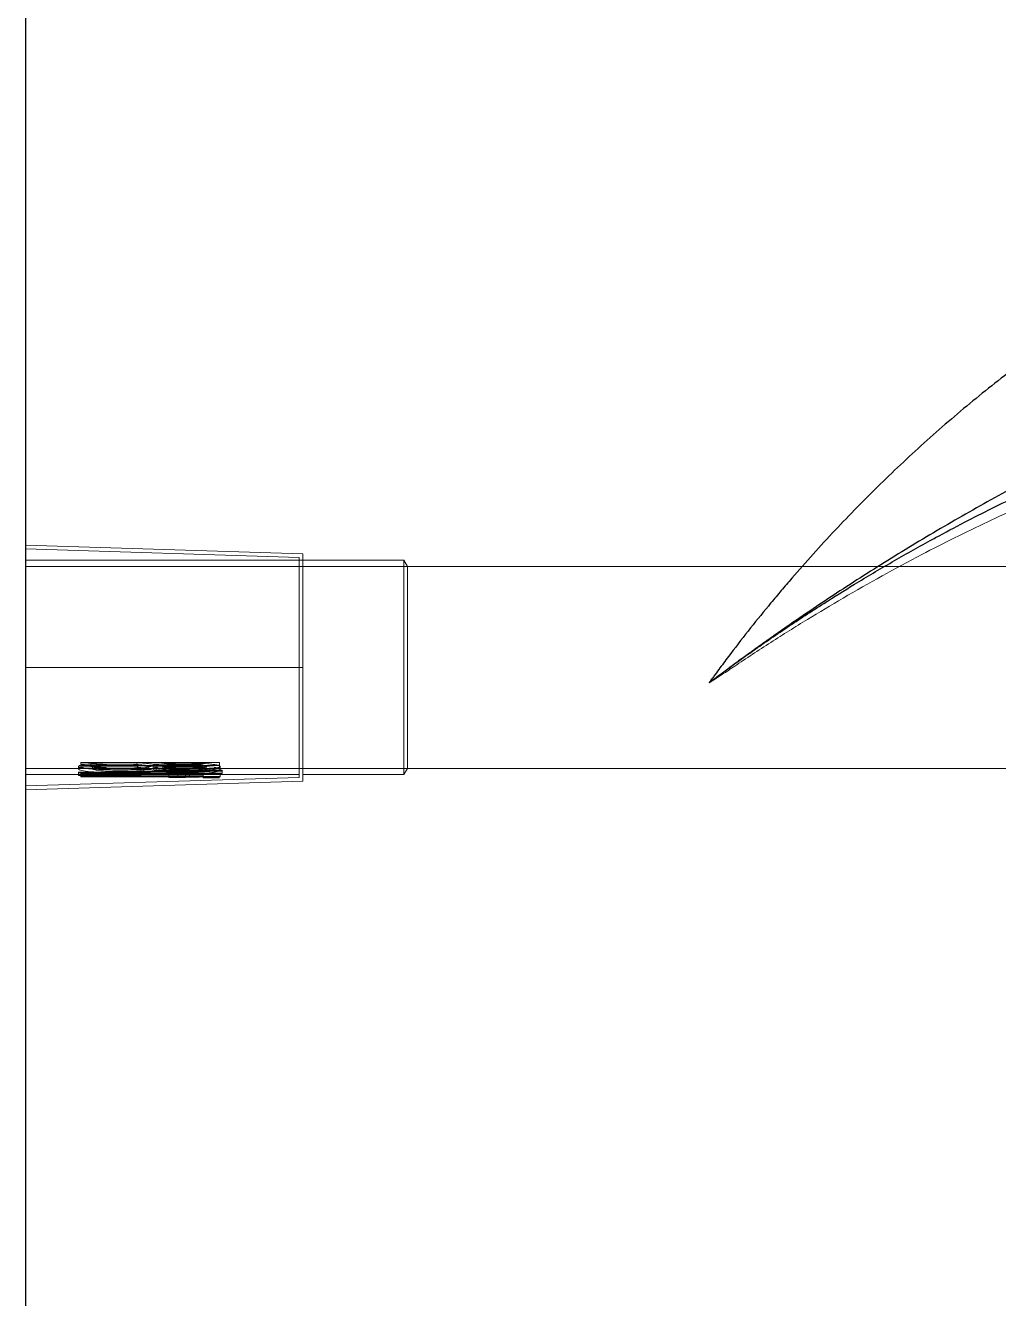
# Model space of a CAD drawing. Header units: millimetres. Extents: x 0 to 1749, y -46 to 1352.
# Drawn here: x 254.7 to 293.3, y 341.3 to 391.8 of the extents above; entities that cross this region are included whole.
import ezdxf
from ezdxf.lldxf.tags import DXFTag

# ---------------------------------------------------------------- set-up
doc = ezdxf.new("R2010")
doc.units = ezdxf.units.MM
doc.layers.add('1', color=7, linetype='Continuous', true_color=0xffffff)
tags = doc.linetypes.add('DASHED', pattern=[25.72, 12.86, -12.86]).pattern_tags.tags
tags[6:7] = [DXFTag(74, 4), DXFTag(75, 0), DXFTag(340, '0'), DXFTag(46, 0.0), DXFTag(50, 0.0), DXFTag(44, 0.0), DXFTag(45, 0.0)]
tags[4:5] = [DXFTag(74, 4), DXFTag(75, 0), DXFTag(340, '0'), DXFTag(46, 0.0), DXFTag(50, 0.0), DXFTag(44, 0.0), DXFTag(45, 0.0)]

msp = doc.modelspace()

# ---------------------------------------------------------------- linework, layer by layer
at = {"layer": '1', "color": 7, "linetype": 'Continuous', "lineweight": 30}
msp.add_line((254.73953, 409.29535), (254.73953, 274.29535), dxfattribs=at)
at = {"layer": '1', "color": 7, "linetype": 'DASHED', "lineweight": 20, "ltscale": 0.125}
for p, q in [((254.73953, 371.14535), (265.73953, 370.80158)), ((265.58953, 370.6562), (254.73953, 370.99528)), ((265.58953, 370.54535), (254.73953, 370.54535)), ((265.58953, 370.54535), (265.58953, 370.6562)), ((265.58953, 366.29514), (265.58953, 370.54535)), ((265.73953, 370.54535), (265.58953, 370.54535)), ((265.73953, 370.80158), (265.73953, 370.54535)), ((265.73953, 366.29514), (265.73953, 370.54535)), ((269.73953, 370.54535), (265.73953, 370.54535)), ((269.88387, 370.29535), (269.73953, 370.54535)), ((269.73953, 370.54535), (269.73953, 366.29535)), ((298.73953, 370.29535), (254.73953, 370.29535)), ((269.88387, 362.29535), (269.88387, 370.29535)), ((298.73953, 370.29535), (269.88387, 370.29535)), ((254.73953, 366.29535), (265.73953, 366.29535)), ((265.58953, 366.29535), (265.58953, 361.9345)), ((265.73953, 366.29535), (265.73953, 361.78912)), ((269.73953, 366.29535), (269.73953, 362.04535)), ((256.93953, 362.53269), (262.43953, 362.53269)), ((256.93953, 362.46198), (256.93953, 362.53269)), ((259.17577, 362.46198), (256.93953, 362.46198)), ((257.32555, 362.48305), (257.32555, 362.37336)), ((257.7127, 362.43628), (257.7127, 362.33272)), ((259.82402, 362.46198), (259.82402, 362.35319)), ((261.79015, 362.46198), (259.82402, 362.46198)), ((259.92193, 362.43367), (259.92193, 362.33037)), ((260.3586, 362.49004), (260.3586, 362.37922)), ((254.73953, 362.29535), (258.00515, 362.29535)), ((254.73953, 362.04535), (261.07381, 362.04535)), ((254.73953, 361.59542), (265.58953, 361.9345)), ((256.84612, 362.36819), (256.84612, 362.26939)), ((256.84612, 362.13833), (256.84612, 362.03689)), ((256.93953, 362.09994), (261.79015, 362.09994)), ((256.93953, 362.07831), (256.93953, 362.09994)), ((256.93953, 362.07831), (256.93953, 362.07263)), ((261.79015, 362.07831), (256.93953, 362.07831)), ((256.93953, 362.07263), (256.93953, 361.9699)), ((262.46204, 362.07263), (256.93953, 362.07263)), ((256.93953, 362.05897), (261.24206, 362.05897)), ((257.40096, 362.36874), (257.40096, 362.26946)), ((257.54951, 362.32413), (257.54951, 362.22224)), ((258.9539, 362.29535), (298.73953, 362.29535)), ((259.31419, 362.30743), (259.31419, 362.20376)), ((259.42899, 362.25788), (259.42899, 362.14483)), ((259.62932, 362.26709), (259.62932, 362.36692)), ((259.92193, 362.31024), (259.92193, 362.20692)), ((260.18078, 362.3685), (260.18078, 362.26859)), ((260.42612, 362.42189), (260.42612, 362.31965)), ((260.42838, 362.04575), (260.42838, 361.93706)), ((260.42838, 362.04575), (261.08113, 362.04575)), ((260.77726, 362.05038), (260.77726, 361.94859)), ((261.07381, 362.04535), (265.58953, 362.04535)), ((261.08113, 362.04575), (261.08113, 361.93706)), ((261.24206, 362.05897), (261.24206, 361.95896)), ((261.65848, 362.21647), (261.65848, 362.31886)), ((261.79015, 362.17813), (262.43953, 362.17813)), ((261.79015, 362.09994), (261.79015, 362.07831)), ((261.79015, 362.04805), (261.79015, 361.92336)), ((262.43953, 362.04805), (261.79015, 362.04805)), ((261.90607, 362.26759), (261.90607, 362.36782)), ((262.05238, 362.28286), (262.05238, 362.17538)), ((262.46204, 362.26635), (262.46204, 362.36735)), ((262.46204, 362.07263), (262.46204, 361.9699)), ((262.53294, 362.22058), (262.53294, 362.11447)), ((265.73953, 362.04535), (269.73953, 362.04535)), ((269.73953, 362.04535), (269.88387, 362.29535)), ((269.88387, 362.29535), (298.73953, 362.29535)), ((254.73953, 361.44535), (265.73953, 361.78912))]:
    msp.add_line(p, q, dxfattribs=at)
for centre, major_axis, ratio, start_param, end_param in [((241.30926, 366.29535), (74.68344, 0), 0.05690686, 4.92195575, 4.9795963), ((243.28057, 366.29535), (74.52532, 0), 0.0570276, 4.89543547, 4.97368548), ((241.30926, 366.29535), (74.68344, 0), 0.05690686, 4.98415798, 5.00054198)]:
    msp.add_ellipse(centre, major_axis=major_axis, ratio=ratio, start_param=start_param, end_param=end_param, dxfattribs=at)
at = {"layer": '1', "color": 7, "linetype": 'Continuous', "lineweight": 30}
for points, knots in [([(296.42453, 379.87594), (296.05678, 379.66719), (295.70115, 379.43573), (295.26422, 379.13214), (295.17722, 379.0707), (295.0038, 378.94673), (294.91736, 378.88417), (294.74505, 378.75839), (294.65916, 378.69519), (294.48776, 378.56835), (293.71831, 377.99544), (292.29596, 376.87722), (290.3632, 375.2112), (289.12346, 374.04389), (288.36356, 373.297), (288.21232, 373.14675), (287.91134, 372.84454), (287.76161, 372.69258), (287.315, 372.23452), (287.0206, 371.92609), (286.14722, 370.99178), (285.57809, 370.35687), (284.88275, 369.5485), (284.74446, 369.38607), (284.46964, 369.05986), (284.33311, 368.89607), (283.92618, 368.40259), (283.65847, 368.07082), (283.13014, 367.40168), (282.73923, 366.89564), (282.29251, 366.29794), (282.07149, 365.99726), (281.96156, 365.84645), (281.90675, 365.77094), (281.87937, 365.73315), (281.8657, 365.71425), (281.85984, 365.70615), (281.85593, 365.70075), (281.85395, 365.69801), (281.85203, 365.69535)], [0, 0, 0, 0, 0.0625, 0.0625, 0.078125, 0.078125, 0.09375, 0.09375, 0.109375, 0.109375, 0.125, 0.25, 0.375, 0.5, 0.5, 0.53125, 0.53125, 0.5625, 0.5625, 0.625, 0.625, 0.75, 0.75, 0.78125, 0.78125, 0.8125, 0.8125, 0.875, 0.875, 0.9375, 0.96875, 0.984375, 0.9921875, 0.99609375, 0.99804687, 0.99902344, 0.99951172, 0.99951172, 1, 1, 1, 1]), ([(359.73953, 360.67035), (358.8409, 360.67035), (357.94297, 360.68252), (356.14848, 360.73067), (355.25191, 360.76664), (353.46015, 360.86254), (352.56496, 360.9225), (351.2232, 361.03053), (350.77612, 361.06955), (350.10576, 361.13262), (349.8823, 361.1544), (349.43575, 361.19945), (349.2127, 361.22271), (348.09857, 361.34266), (347.2108, 361.45033), (345.44222, 361.68861), (344.56139, 361.81921), (341.92927, 362.24529), (340.18834, 362.57507), (337.59712, 363.13671), (336.73674, 363.33509), (335.02262, 363.75394), (332.46141, 364.41534), (328.24256, 365.68391), (324.09029, 367.17579), (321.21871, 368.33823), (319.89362, 368.90546), (319.38527, 369.12804), (319.18203, 369.21742), (319.08047, 369.26232), (318.776, 369.3973), (318.57322, 369.48759), (317.96576, 369.75989), (317.56192, 369.94334), (316.95871, 370.22344), (316.75808, 370.31765), (316.35765, 370.50782), (315.75824, 370.79564), (315.16192, 371.09079), (314.5669, 371.3904), (314.36878, 371.49101), (313.9729, 371.69368), (312.98415, 372.20397), (312.00005, 372.73192), (310.8231, 373.38078), (310.43144, 373.59961), (309.94265, 373.87617), (309.84493, 373.93163), (309.64956, 374.04286), (309.55194, 374.09862), (309.35698, 374.21076), (309.25965, 374.26714), (309.06541, 374.38084), (308.96849, 374.43813), (308.67763, 374.6098), (308.48359, 374.72398), (308.18947, 374.8887), (308.09092, 374.94251), (307.89232, 375.04693), (307.79228, 375.09754), (307.28839, 375.34276), (306.87355, 375.51381), (306.23488, 375.73527), (306.01928, 375.80328), (305.74643, 375.88115), (305.69169, 375.89637), (305.58188, 375.92607), (305.52682, 375.94056), (305.36173, 375.98278), (305.25158, 376.00935), (304.9209, 376.08435), (304.47931, 376.17188), (304.03644, 376.235), (303.37119, 376.31141), (302.92642, 376.33791), (302.0343, 376.34181), (301.58694, 376.31926), (301.08212, 376.26509), (301.02597, 376.25866), (300.91379, 376.24502), (300.74591, 376.2234), (300.57915, 376.19832), (300.24714, 376.14359), (300.02778, 376.10102), (299.37557, 375.95527), (298.94859, 375.83409), (298.31992, 375.61588), (298.11234, 375.53707), (297.80396, 375.40959), (297.70167, 375.36554), (297.49807, 375.27439), (297.39675, 375.22733), (297.19484, 375.13104), (297.09426, 375.08181), (296.89406, 374.98217), (296.79436, 374.93172), (296.59542, 374.83029), (296.49616, 374.77932), (296.29775, 374.67749), (295.80214, 374.42287), (295.30887, 374.16765), (294.5242, 373.75555), (294.13424, 373.54745), (292.97166, 372.91657), (292.20626, 372.48735), (291.07235, 371.8306), (290.69672, 371.60951), (289.95022, 371.16312), (289.57977, 370.93806), (288.47658, 370.25739), (287.75204, 369.79629), (286.68069, 369.09426), (286.32614, 368.85853), (285.62258, 368.38413), (285.27349, 368.14543), (284.75371, 367.78524), (284.58109, 367.66482), (284.23714, 367.42333), (284.06587, 367.30228), (283.80969, 367.12032), (283.72442, 367.05961), (283.59666, 366.96843), (283.55407, 366.93801), (283.46916, 366.87728), (283.42686, 366.84698), (283.34298, 366.78682), (283.30143, 366.75697), (283.21924, 366.69782), (283.17858, 366.66851), (283.05798, 366.58145), (282.9794, 366.52453), (282.88368, 366.45502), (282.86464, 366.44118), (282.82701, 366.41381), (282.77118, 366.37318), (282.71722, 366.33383), (282.65821, 366.29073), (282.63471, 366.27356), (282.61162, 366.25667)], [0, 0, 0, 0, 0.0320847, 0.0320847, 0.06416941, 0.06416941, 0.09625411, 0.09625411, 0.11229646, 0.11229646, 0.12031764, 0.12031764, 0.12833881, 0.12833881, 0.16042352, 0.16042352, 0.19250822, 0.19250822, 0.25667763, 0.25667763, 0.28876233, 0.28876233, 0.32084704, 0.38501644, 0.44918585, 0.48127056, 0.49731291, 0.5013235, 0.5013235, 0.50533408, 0.50533408, 0.51335526, 0.51335526, 0.52939761, 0.52939761, 0.53741879, 0.53741879, 0.54543996, 0.56148231, 0.56148231, 0.56950349, 0.56950349, 0.57752467, 0.60960937, 0.60960937, 0.62565172, 0.62565172, 0.62966231, 0.62966231, 0.6336729, 0.6336729, 0.63768349, 0.63768349, 0.64169407, 0.64169407, 0.64971525, 0.64971525, 0.65372584, 0.65372584, 0.65773643, 0.65773643, 0.67377878, 0.67377878, 0.68179995, 0.68179995, 0.68380525, 0.68380525, 0.68581054, 0.68581054, 0.68982113, 0.68982113, 0.69784231, 0.70586348, 0.70586348, 0.72190583, 0.72190583, 0.73794819, 0.73794819, 0.73995348, 0.73995348, 0.74195877, 0.74596936, 0.74596936, 0.75399054, 0.75399054, 0.77003289, 0.77003289, 0.77805406, 0.77805406, 0.78206465, 0.78206465, 0.78607524, 0.78607524, 0.79008583, 0.79008583, 0.79409642, 0.79409642, 0.798107, 0.798107, 0.80211759, 0.81815994, 0.81815994, 0.8342023, 0.8342023, 0.866287, 0.866287, 0.88232935, 0.88232935, 0.8983717, 0.8983717, 0.93045641, 0.93045641, 0.94649876, 0.94649876, 0.96254111, 0.96254111, 0.97056229, 0.97056229, 0.97858346, 0.97858346, 0.98259405, 0.98259405, 0.98459935, 0.98459935, 0.98660464, 0.98660464, 0.98860993, 0.98860993, 0.99061523, 0.99061523, 0.99462581, 0.99462581, 0.99562846, 0.99562846, 0.99663111, 0.9986364, 0.9986364, 1, 1, 1, 1]), ([(281.85195, 365.69533), (281.85193, 365.69533), (281.85191, 365.69532), (281.85189, 365.69532), (281.8518, 365.69532), (281.85179, 365.69533), (281.85179, 365.69533), (281.85175, 365.6954), (281.85175, 365.69541), (281.85176, 365.69546), (281.85178, 365.69549), (281.85438, 365.70031), (281.8599, 365.70279), (281.88341, 365.72172), (281.90311, 365.7367), (282.0198, 365.82578), (282.11785, 365.89849), (282.63878, 366.28368), (283.06591, 366.59046), (283.9713, 367.22805), (284.45066, 367.55744), (285.41589, 368.20421), (285.90181, 368.52166), (286.79548, 369.09054), (287.2021, 369.34386), (288.10486, 369.89405), (288.60217, 370.18912), (289.60341, 370.76724), (290.10742, 371.05033), (290.6854, 371.36602), (290.75619, 371.40453), (291.20654, 371.64857), (291.58789, 371.85088), (292.33691, 372.23981), (292.70446, 372.42675), (293.42134, 372.78384), (293.77052, 372.95434), (294.44469, 373.27701), (294.76957, 373.42946), (295.387, 373.71485), (295.67935, 373.84825), (296.2252, 374.09569), (296.47819, 374.21085), (296.95432, 374.42012), (297.1774, 374.51458), (297.45107, 374.62026), (297.49899, 374.63838), (297.76006, 374.73497), (297.97571, 374.80702), (298.41025, 374.93716), (298.62935, 374.99537), (299.07059, 375.09812), (299.29294, 375.14272), (299.74049, 375.21842), (299.96589, 375.24952), (300.41934, 375.2983), (300.6476, 375.31592), (301.10291, 375.33752), (301.33015, 375.34161), (301.79525, 375.33652), (302.03332, 375.32668), (302.50795, 375.29288), (302.74473, 375.26891), (303.21674, 375.20709), (303.45216, 375.16919), (303.92134, 375.07972), (304.1553, 375.02808), (304.62079, 374.9114), (304.85249, 374.84625), (305.23862, 374.72579), (305.39425, 374.67392), (305.77389, 374.53915), (305.99684, 374.45286), (306.43311, 374.26935), (306.64671, 374.17225), (307.06512, 373.96694), (307.27019, 373.85879), (307.68357, 373.62482), (307.89135, 373.49773), (308.59183, 373.04624), (309.07638, 372.70926), (309.86787, 372.19101), (310.16649, 371.99709), (311.05912, 371.42254), (311.65542, 371.04542), (312.85235, 370.3034), (313.45299, 369.93842), (314.65692, 369.22315), (315.26025, 368.8728), (316.4779, 368.18168), (317.09231, 367.84094), (318.19623, 367.2426), (318.68453, 366.98267), (319.77042, 366.41527), (320.36901, 366.10965), (321.56956, 365.51123), (322.17154, 365.21836), (323.37889, 364.64554), (323.9843, 364.36552), (325.19853, 363.81854), (325.8074, 363.5515), (327.02859, 363.0306), (327.64097, 362.77666), (328.87667, 362.27907), (329.50011, 362.03552), (330.70705, 361.57864), (331.29026, 361.36438), (332.45787, 360.94855), (333.0423, 360.74691), (334.2123, 360.35634), (334.79789, 360.16733), (335.97013, 359.80203), (336.55681, 359.62566), (337.73116, 359.28567), (338.31888, 359.12197), (339.49526, 358.80737), (340.08398, 358.6564), (341.26237, 358.36734), (341.85209, 358.22919), (343.03248, 357.96589), (343.62321, 357.84068), (344.8056, 357.6034), (345.39732, 357.49127), (346.58163, 357.28021), (347.17427, 357.18123), (348.36035, 356.99659), (348.95385, 356.91088), (350.14156, 356.75288), (350.73585, 356.68057), (351.92507, 356.5495), (352.52008, 356.49072), (353.32577, 356.42046), (353.53597, 356.40298), (354.33272, 356.34001), (354.91977, 356.30033), (356.09275, 356.23453), (356.67875, 356.20836), (357.84913, 356.16966), (358.43359, 356.15708), (359.13534, 356.15023), (359.2526, 356.14936), (359.36987, 356.14878)], [0, 0, 0, 0, 0.0000016, 0.0000016, 0.0000016, 0.00000279, 0.00000279, 0.00000279, 0.00000395, 0.00000395, 0.00000513, 0.00000513, 0.00019715, 0.00019715, 0.00107008, 0.00107008, 0.00537655, 0.00537655, 0.02392906, 0.02392906, 0.04445342, 0.04445342, 0.0649397, 0.0649397, 0.08184518, 0.08184518, 0.10224834, 0.10224834, 0.12264596, 0.12264596, 0.12548908, 0.12548908, 0.14072433, 0.14072433, 0.15528606, 0.15528606, 0.16901203, 0.16901203, 0.18168842, 0.18168842, 0.19303881, 0.19303881, 0.20285531, 0.20285531, 0.21139729, 0.21139729, 0.21320072, 0.21320072, 0.22123437, 0.22123437, 0.22930717, 0.22930717, 0.2374132, 0.2374132, 0.24554607, 0.24554607, 0.25369895, 0.25369895, 0.261735, 0.261735, 0.27015732, 0.27015732, 0.27862476, 0.27862476, 0.2871327, 0.2871327, 0.29567674, 0.29567674, 0.30422731, 0.30422731, 0.31002437, 0.31002437, 0.31848328, 0.31848328, 0.32684368, 0.32684368, 0.33513515, 0.33513515, 0.34384885, 0.34384885, 0.3649338, 0.3649338, 0.37766649, 0.37766649, 0.40290926, 0.40290926, 0.42806654, 0.42806654, 0.45304277, 0.45304277, 0.47818867, 0.47818867, 0.49797785, 0.49797785, 0.52202535, 0.52202535, 0.5459959, 0.5459959, 0.56988911, 0.56988911, 0.59370459, 0.59370459, 0.61744194, 0.61744194, 0.64138805, 0.64138805, 0.66363299, 0.66363299, 0.68581933, 0.68581933, 0.70794449, 0.70794449, 0.73000594, 0.73000594, 0.75200156, 0.75200156, 0.77392984, 0.77392984, 0.79578983, 0.79578983, 0.81758084, 0.81758084, 0.83930138, 0.83930138, 0.86094828, 0.86094828, 0.88251817, 0.88251817, 0.90400767, 0.90400767, 0.92541338, 0.92541338, 0.93294965, 0.93294965, 0.95396639, 0.95396639, 0.97492608, 0.97492608, 0.99581142, 0.99581142, 1, 1, 1, 1])]:
    msp.add_open_spline(points, degree=3, knots=knots, dxfattribs=at)
at = {"layer": '1', "color": 7, "linetype": 'DASHED', "lineweight": 20, "ltscale": 0.125}
for points, knots in [([(281.85203, 365.69535), (281.86323, 365.69911), (281.90249, 365.71896), (282.05845, 365.81527), (282.37015, 366.02018), (283.11381, 366.51679), (284.28907, 367.29388), (285.72009, 368.19101), (287.69802, 369.37495), (290.06997, 370.68409), (292.83172, 372.06881), (295.44622, 373.22454), (297.86212, 374.31457), (300.3364, 374.84338), (302.74046, 374.88042), (305.2067, 374.43144), (307.44003, 373.56393), (309.12071, 372.45958), (310.5355, 371.59342), (311.90913, 370.75818), (313.96038, 369.54548), (316.21269, 368.28009), (317.94054, 367.36424), (318.56817, 367.03889)], [0, 0, 0, 0, 0.00748949, 0.01504022, 0.03071906, 0.04732401, 0.09003641, 0.13178422, 0.17184569, 0.2580745, 0.32813887, 0.39393981, 0.46275034, 0.51640632, 0.57308413, 0.63350277, 0.69537871, 0.74480281, 0.77867737, 0.81503105, 0.86013806, 0.94946001, 1, 1, 1, 1]), ([(282.61162, 366.25667), (282.56678, 366.22387), (282.52345, 366.19211), (282.41837, 366.115), (282.35864, 366.07106), (282.28866, 366.01946), (282.27488, 366.0093), (282.24795, 365.98942), (282.20843, 365.96023), (282.17157, 365.93297), (282.10146, 365.88107), (282.05949, 365.84993), (282.01342, 365.8157), (282.00007, 365.80578), (281.98643, 365.79562), (281.98079, 365.79143), (281.97927, 365.7903), (281.97826, 365.78955), (281.9777, 365.7891), (281.97607, 365.78841), (281.96441, 365.78339), (281.95332, 365.77796), (281.92499, 365.76255), (281.90778, 365.75104), (281.8847, 365.73176), (281.87385, 365.72161), (281.86248, 365.70882), (281.85714, 365.70217), (281.85455, 365.69878), (281.85328, 365.69707), (281.85265, 365.69621), (281.85238, 365.69584), (281.85221, 365.6956), (281.85215, 365.69544), (281.85203, 365.69535)], [0, 0, 0, 0, 0.099099, 0.099099, 0.24924917, 0.24924917, 0.28678671, 0.28678671, 0.32432425, 0.39939934, 0.39939934, 0.5495495, 0.5495495, 0.58708704, 0.60585581, 0.61054801, 0.6128941, 0.6128941, 0.6152402, 0.6152402, 0.62462458, 0.69969967, 0.69969967, 0.84984983, 0.84984983, 0.92492492, 0.96246246, 0.98123123, 0.99061561, 0.99530781, 0.9976539, 0.99882695, 0.99882695, 1, 1, 1, 1]), ([(257.32555, 362.48305), (257.29216, 362.47973), (257.25893, 362.47618), (257.19292, 362.46843), (257.16015, 362.46423), (257.09526, 362.4549), (257.06308, 362.44977), (257.01631, 362.44103), (257.00095, 362.43795), (256.97087, 362.43129), (256.95615, 362.42773), (256.92766, 362.4199), (256.91378, 362.41559), (256.89483, 362.40852), (256.88881, 362.40605), (256.87754, 362.40085), (256.87225, 362.39809), (256.86287, 362.3923), (256.8588, 362.3893), (256.85217, 362.38303), (256.84965, 362.37976), (256.84652, 362.37321), (256.84588, 362.36988), (256.8465, 362.36326), (256.84775, 362.36005), (256.85211, 362.35378), (256.85525, 362.35072), (256.86288, 362.34503), (256.86738, 362.34237), (256.87748, 362.33732), (256.88312, 362.33493), (256.8951, 362.33044), (256.90142, 362.32834), (256.92118, 362.32241), (256.93542, 362.3189), (256.96464, 362.31258), (256.97971, 362.30975), (257.0258, 362.30193), (257.05783, 362.29758), (257.12251, 362.28989), (257.15526, 362.28656), (257.22126, 362.28055), (257.25452, 362.27786), (257.3214, 362.27294), (257.35501, 362.27071), (257.45588, 362.26452), (257.5233, 362.26108), (257.65844, 362.25523), (257.72615, 362.25281), (257.92962, 362.24673), (258.06572, 362.24422), (258.33854, 362.24125), (258.47539, 362.2408), (258.7486, 362.24146), (258.88505, 362.24262), (259.08937, 362.24639), (259.15741, 362.24799), (259.29334, 362.25212), (259.36122, 362.25466), (259.42899, 362.25788)], [0, 0, 0, 0, 0.03125, 0.03125, 0.0625, 0.0625, 0.09375, 0.09375, 0.109375, 0.109375, 0.125, 0.125, 0.140625, 0.140625, 0.1484375, 0.1484375, 0.15625, 0.15625, 0.1640625, 0.1640625, 0.171875, 0.171875, 0.1796875, 0.1796875, 0.1875, 0.1875, 0.1953125, 0.1953125, 0.203125, 0.203125, 0.2109375, 0.2109375, 0.21875, 0.21875, 0.234375, 0.234375, 0.25, 0.25, 0.28125, 0.28125, 0.3125, 0.3125, 0.34375, 0.34375, 0.375, 0.375, 0.4375, 0.4375, 0.5, 0.5, 0.625, 0.625, 0.75, 0.75, 0.875, 0.875, 0.9375, 0.9375, 1, 1, 1, 1]), ([(259.92193, 362.43367), (259.89858, 362.44002), (259.87438, 362.44557), (259.82491, 362.45566), (259.79964, 362.46018), (259.74833, 362.4685), (259.72229, 362.47228), (259.66964, 362.47928), (259.64299, 362.48249), (259.56289, 362.4914), (259.50914, 362.49637), (259.40117, 362.50505), (259.34696, 362.50875), (259.2382, 362.51519), (259.18365, 362.51792), (259.07426, 362.52256), (259.0194, 362.52448), (258.8549, 362.52916), (258.74518, 362.5309), (258.58057, 362.532), (258.52569, 362.53211), (258.41591, 362.53188), (258.36102, 362.53153), (258.19631, 362.52968), (258.08643, 362.52738), (257.86758, 362.52016), (257.75849, 362.51522), (257.54124, 362.50196), (257.43307, 362.49364), (257.32555, 362.48305)], [0, 0, 0, 0, 0.03125, 0.03125, 0.0625, 0.0625, 0.09375, 0.09375, 0.125, 0.125, 0.1875, 0.1875, 0.25, 0.25, 0.3125, 0.3125, 0.375, 0.375, 0.5, 0.5, 0.5625, 0.5625, 0.625, 0.625, 0.75, 0.75, 0.875, 0.875, 1, 1, 1, 1]), ([(257.54951, 362.32413), (257.52687, 362.32716), (257.50465, 362.33053), (257.47265, 362.33663), (257.46218, 362.33884), (257.44214, 362.34386), (257.43267, 362.34662), (257.42008, 362.3515), (257.41614, 362.35326), (257.40939, 362.35703), (257.40651, 362.35906), (257.40239, 362.36341), (257.4012, 362.36566), (257.40088, 362.36915), (257.40102, 362.37034), (257.40168, 362.37265), (257.40223, 362.37379), (257.40445, 362.37718), (257.40678, 362.37941), (257.41259, 362.38357), (257.41606, 362.38552), (257.42777, 362.39108), (257.43685, 362.39424), (257.45145, 362.39855), (257.45651, 362.39992), (257.46675, 362.40249), (257.47194, 362.40371), (257.48767, 362.40718), (257.49835, 362.40927), (257.53081, 362.41509), (257.55296, 362.4184), (257.59783, 362.42438), (257.62055, 362.42705), (257.66637, 362.43196), (257.68947, 362.43419), (257.7127, 362.43628)], [0, 0, 0, 0, 0.125, 0.125, 0.1875, 0.1875, 0.25, 0.25, 0.28125, 0.28125, 0.3125, 0.3125, 0.34375, 0.34375, 0.359375, 0.359375, 0.375, 0.375, 0.40625, 0.40625, 0.4375, 0.4375, 0.5, 0.5, 0.53125, 0.53125, 0.5625, 0.5625, 0.625, 0.625, 0.75, 0.75, 0.875, 0.875, 1, 1, 1, 1]), ([(257.7127, 362.43628), (257.76124, 362.44067), (257.80982, 362.44432), (257.90703, 362.45053), (257.95566, 362.45308), (258.10162, 362.45946), (258.19901, 362.46203), (258.34518, 362.4642), (258.39391, 362.46463), (258.49141, 362.46502), (258.54017, 362.46499), (258.68647, 362.46417), (258.78406, 362.46264), (258.93054, 362.45827), (258.97938, 362.45646), (259.05268, 362.45309), (259.07712, 362.45185), (259.12601, 362.44914), (259.15047, 362.44766), (259.22356, 362.44282), (259.2962, 362.43719), (259.36792, 362.43003), (259.41544, 362.42477), (259.43906, 362.42191), (259.47413, 362.41703), (259.48577, 362.4153), (259.50887, 362.41159), (259.52034, 362.4096), (259.54273, 362.4053), (259.55368, 362.40299), (259.57482, 362.39786), (259.58507, 362.39503), (259.59929, 362.39015), (259.60376, 362.38844), (259.612, 362.38477), (259.61579, 362.3828), (259.62223, 362.37859), (259.62483, 362.37638), (259.62841, 362.3717), (259.62932, 362.36932), (259.62931, 362.36572), (259.62907, 362.36452), (259.62812, 362.36217), (259.62741, 362.36102), (259.62556, 362.35876), (259.6244, 362.35765), (259.62173, 362.35551), (259.62022, 362.35449), (259.61526, 362.35152), (259.61134, 362.34968), (259.60279, 362.34627), (259.59819, 362.34471), (259.58852, 362.34179), (259.58344, 362.34042), (259.57304, 362.33787), (259.56772, 362.33668), (259.55147, 362.3333), (259.54027, 362.33131), (259.50597, 362.3258), (259.48251, 362.32281), (259.43514, 362.3175), (259.41117, 362.3152), (259.36292, 362.31102), (259.33862, 362.30915), (259.31419, 362.30743)], [0, 0, 0, 0, 0.0625, 0.0625, 0.125, 0.125, 0.25, 0.25, 0.3125, 0.3125, 0.375, 0.375, 0.5, 0.5, 0.5625, 0.5625, 0.59375, 0.59375, 0.625, 0.625, 0.6875, 0.71875, 0.71875, 0.75, 0.75, 0.765625, 0.765625, 0.78125, 0.78125, 0.796875, 0.796875, 0.8125, 0.8125, 0.8203125, 0.8203125, 0.828125, 0.828125, 0.8359375, 0.8359375, 0.84375, 0.84375, 0.84765625, 0.84765625, 0.8515625, 0.8515625, 0.85546875, 0.85546875, 0.859375, 0.859375, 0.8671875, 0.8671875, 0.875, 0.875, 0.8828125, 0.8828125, 0.890625, 0.890625, 0.90625, 0.90625, 0.9375, 0.9375, 0.96875, 0.96875, 1, 1, 1, 1]), ([(261.59883, 362.2167), (261.47927, 362.21341), (261.35968, 362.21117), (261.12043, 362.20822), (261.00078, 362.20751), (260.76143, 362.20729), (260.64173, 362.20772), (260.46215, 362.20937), (260.40228, 362.21009), (260.28253, 362.21194), (260.22261, 362.21307), (260.0433, 362.21716), (259.92425, 362.22082), (259.77634, 362.22721), (259.74681, 362.22857), (259.68783, 362.23152), (259.65838, 362.23307), (259.59969, 362.2366), (259.57045, 362.23858), (259.52681, 362.24199), (259.5123, 362.24321), (259.48336, 362.24582), (259.46891, 362.24722), (259.42595, 362.25174), (259.39788, 362.25514), (259.35703, 362.26118), (259.34362, 362.26334), (259.31735, 362.26808), (259.30445, 362.27066), (259.27952, 362.27632), (259.26763, 362.27937), (259.24526, 362.28605), (259.23478, 362.28967), (259.22044, 362.29569), (259.2159, 362.29779), (259.20754, 362.3021), (259.2037, 362.30433), (259.1932, 362.31124), (259.18759, 362.31614), (259.17944, 362.32664), (259.1771, 362.33198), (259.17574, 362.34012), (259.17577, 362.34285), (259.17577, 362.34835), (259.17577, 362.36219), (259.17577, 362.39935), (259.17577, 362.43624), (259.17577, 362.46198)], [0, 0, 0, 0, 0.125, 0.125, 0.25, 0.25, 0.375, 0.375, 0.4375, 0.4375, 0.5, 0.5, 0.625, 0.625, 0.65625, 0.65625, 0.6875, 0.6875, 0.71875, 0.71875, 0.734375, 0.734375, 0.75, 0.75, 0.78125, 0.78125, 0.796875, 0.796875, 0.8125, 0.8125, 0.828125, 0.828125, 0.84375, 0.84375, 0.8515625, 0.8515625, 0.859375, 0.859375, 0.875, 0.875, 0.890625, 0.890625, 0.8984375, 0.8984375, 0.90625, 0.9375, 1, 1, 1, 1]), ([(260.3586, 362.49004), (260.32084, 362.48746), (260.28323, 362.48451), (260.20844, 362.47771), (260.17122, 362.47385), (260.11607, 362.46718), (260.09779, 362.46481), (260.06148, 362.45971), (260.04343, 362.45698), (259.99001, 362.44819), (259.95526, 362.44154), (259.92193, 362.43367)], [0, 0, 0, 0, 0.25, 0.25, 0.5, 0.5, 0.625, 0.625, 0.75, 0.75, 1, 1, 1, 1]), ([(262.05238, 362.28286), (262.08001, 362.28481), (262.1075, 362.28693), (262.16214, 362.29164), (262.18928, 362.29421), (262.24304, 362.30005), (262.26976, 362.30331), (262.32171, 362.31088), (262.347, 362.31515), (262.3769, 362.32174), (262.38279, 362.32312), (262.39435, 362.32605), (262.40004, 362.3276), (262.41647, 362.33251), (262.42658, 362.3361), (262.43972, 362.34225), (262.44378, 362.34445), (262.45077, 362.34904), (262.45374, 362.35144), (262.45844, 362.35651), (262.46011, 362.35914), (262.46202, 362.36446), (262.46228, 362.36719), (262.46135, 362.37267), (262.46018, 362.37536), (262.45648, 362.38065), (262.45392, 362.38327), (262.44769, 362.38832), (262.44405, 362.39072), (262.43592, 362.39534), (262.4314, 362.39757), (262.41706, 362.4039), (262.40652, 362.40767), (262.38422, 362.41463), (262.37245, 362.41782), (262.33586, 362.4268), (262.3103, 362.43189), (262.25797, 362.44107), (262.23132, 362.44513), (262.17756, 362.45256), (262.15041, 362.45593), (262.09575, 362.46217), (262.06821, 362.46505), (261.93016, 362.47848), (261.81901, 362.48653), (261.59575, 362.49875), (261.48363, 362.50291), (261.31493, 362.50694), (261.2586, 362.50791), (261.1458, 362.50919), (261.08934, 362.50951), (260.92017, 362.50959), (260.80754, 362.50839), (260.63891, 362.50388), (260.58275, 362.50192), (260.47056, 362.49689), (260.41454, 362.49382), (260.3586, 362.49004)], [0, 0, 0, 0, 0.03125, 0.03125, 0.0625, 0.0625, 0.09375, 0.09375, 0.125, 0.125, 0.1328125, 0.1328125, 0.140625, 0.140625, 0.15625, 0.15625, 0.1640625, 0.1640625, 0.171875, 0.171875, 0.1796875, 0.1796875, 0.1875, 0.1875, 0.1953125, 0.1953125, 0.203125, 0.203125, 0.2109375, 0.2109375, 0.21875, 0.21875, 0.234375, 0.234375, 0.25, 0.25, 0.28125, 0.28125, 0.3125, 0.3125, 0.34375, 0.34375, 0.375, 0.375, 0.5, 0.5, 0.625, 0.625, 0.6875, 0.6875, 0.75, 0.75, 0.875, 0.875, 0.9375, 0.9375, 1, 1, 1, 1]), ([(260.42612, 362.42189), (260.46382, 362.42522), (260.50155, 362.42804), (260.57705, 362.43285), (260.61482, 362.43485), (260.72821, 362.43986), (260.80388, 362.44189), (260.95532, 362.4441), (261.03109, 362.4443), (261.18273, 362.44325), (261.25859, 362.44193), (261.37247, 362.43829), (261.41045, 362.4368), (261.48645, 362.43313), (261.5245, 362.43095), (261.60001, 362.42578), (261.63753, 362.42281), (261.69337, 362.41755), (261.7119, 362.41566), (261.74873, 362.41148), (261.76703, 362.4092), (261.80324, 362.40398), (261.82124, 362.40104), (261.84689, 362.39581), (261.85524, 362.39392), (261.87125, 362.38968), (261.87902, 362.3873), (261.88919, 362.38324), (261.89234, 362.38181), (261.89795, 362.3787), (261.90037, 362.37704), (261.90404, 362.37355), (261.90528, 362.37171), (261.9063, 362.36802), (261.9061, 362.36612), (261.90437, 362.3625), (261.90285, 362.36076), (261.89864, 362.35741), (261.89604, 362.35587), (261.89012, 362.35298), (261.8868, 362.35163), (261.87985, 362.34914), (261.87619, 362.348), (261.86483, 362.34477), (261.85674, 362.34288), (261.83994, 362.33943), (261.83126, 362.33787), (261.80505, 362.33361), (261.78717, 362.33125), (261.75099, 362.32702), (261.73267, 362.32517), (261.69577, 362.32179), (261.67717, 362.32026), (261.65848, 362.31886)], [0, 0, 0, 0, 0.0625, 0.0625, 0.125, 0.125, 0.25, 0.25, 0.375, 0.375, 0.5, 0.5, 0.5625, 0.5625, 0.625, 0.625, 0.6875, 0.6875, 0.71875, 0.71875, 0.75, 0.75, 0.78125, 0.78125, 0.796875, 0.796875, 0.8125, 0.8125, 0.8203125, 0.8203125, 0.828125, 0.828125, 0.8359375, 0.8359375, 0.84375, 0.84375, 0.8515625, 0.8515625, 0.859375, 0.859375, 0.8671875, 0.8671875, 0.875, 0.875, 0.890625, 0.890625, 0.90625, 0.90625, 0.9375, 0.9375, 0.96875, 0.96875, 1, 1, 1, 1]), ([(262.43953, 362.53269), (262.43953, 362.48398), (262.43953, 362.43873), (262.43953, 362.38658), (262.43953, 362.37127), (262.43953, 362.35646), (262.43953, 362.34914), (262.43957, 362.34672), (262.43932, 362.34189), (262.43906, 362.33949), (262.43695, 362.32759), (262.43285, 362.31846), (262.42258, 362.30768), (262.42025, 362.30554), (262.41506, 362.30141), (262.4122, 362.29941), (262.40279, 362.29362), (262.39538, 362.29003), (262.38663, 362.28673)], [0, 0, 0, 0, 0.5, 0.5, 0.625, 0.6875, 0.6875, 0.71875, 0.71875, 0.75, 0.75, 0.875, 0.875, 0.90625, 0.90625, 0.9375, 0.9375, 1, 1, 1, 1]), ([(259.42899, 362.14483), (259.18702, 362.13032), (258.88766, 362.12311), (258.05033, 362.12311), (257.64855, 362.13645), (257.00593, 362.18971), (256.84612, 362.22476), (256.84612, 362.31163), (257.00593, 362.34668), (257.32555, 362.37336)], [0, 0, 0, 0, 0.19887617, 0.19887617, 0.46529519, 0.46529519, 0.73264759, 0.73264759, 1, 1, 1, 1]), ([(257.32555, 362.37336), (257.6463, 362.39994), (258.04133, 362.41328), (258.85164, 362.41328), (259.14428, 362.40631), (259.63382, 362.37795), (259.81164, 362.35741), (259.92193, 362.33037)], [0, 0, 0, 0, 0.40954475, 0.40954475, 0.70543594, 0.70543594, 1, 1, 1, 1]), ([(257.7127, 362.33272), (257.5045, 362.31596), (257.40096, 362.2946), (257.40096, 362.25215), (257.45047, 362.23665), (257.54951, 362.22224)], [0, 0, 0, 0, 0.60934183, 0.60934183, 1, 1, 1, 1]), ([(259.31419, 362.30743), (259.2413, 362.30227), (259.16803, 362.29846), (259.02102, 362.29253), (258.94727, 362.29042), (258.79943, 362.28738), (258.72529, 362.28646), (258.57692, 362.28551), (258.50277, 362.28546), (258.35456, 362.28628), (258.28049, 362.28717), (258.13245, 362.28999), (258.05839, 362.29191), (257.91084, 362.29691), (257.8374, 362.30003), (257.7283, 362.30679), (257.69211, 362.30939), (257.62028, 362.31569), (257.58464, 362.31938), (257.54951, 362.32413)], [0, 0, 0, 0, 0.125, 0.125, 0.25, 0.25, 0.375, 0.375, 0.5, 0.5, 0.625, 0.625, 0.75, 0.75, 0.875, 0.875, 0.9375, 0.9375, 1, 1, 1, 1]), ([(257.54951, 362.22224), (257.64743, 362.20782), (257.78698, 362.19691), (258.14712, 362.18232), (258.33394, 362.17862), (258.84151, 362.17862), (259.10374, 362.187), (259.31419, 362.20376)], [0, 0, 0, 0, 0.27491961, 0.27491961, 0.54983923, 0.54983923, 1, 1, 1, 1]), ([(259.31419, 362.20376), (259.52465, 362.22043), (259.62932, 362.24152), (259.62932, 362.29298), (259.52353, 362.31469), (259.09811, 362.3493), (258.82913, 362.35795), (258.18426, 362.35795), (257.91978, 362.34957), (257.7127, 362.33272)], [0, 0, 0, 0, 0.2465035, 0.2465035, 0.49912587, 0.49912587, 0.75174825, 0.75174825, 1, 1, 1, 1]), ([(259.42899, 362.25788), (259.47208, 362.25995), (259.51502, 362.2623), (259.60045, 362.2678), (259.64296, 362.27095), (259.70587, 362.27664), (259.7267, 362.2787), (259.76799, 362.28326), (259.7885, 362.28577), (259.82863, 362.29137), (259.84826, 362.29447), (259.88626, 362.30154), (259.90463, 362.30551), (259.92193, 362.31024)], [0, 0, 0, 0, 0.25, 0.25, 0.5, 0.5, 0.625, 0.625, 0.75, 0.75, 0.875, 0.875, 1, 1, 1, 1]), ([(259.82402, 362.35889), (259.82402, 362.35555), (259.82402, 362.35029), (259.82402, 362.34509), (259.82402, 362.34125), (259.82406, 362.33934), (259.82484, 362.33556), (259.82549, 362.33369), (259.82737, 362.32997), (259.8286, 362.32811), (259.83318, 362.32266), (259.83733, 362.31926), (259.84504, 362.31446), (259.84786, 362.31291), (259.85398, 362.3099), (259.85727, 362.30845), (259.86757, 362.30432), (259.87508, 362.30182), (259.89108, 362.29721), (259.89962, 362.2951), (259.91726, 362.29122), (259.92631, 362.28946), (259.95404, 362.2846), (259.97325, 362.2819), (260.00275, 362.27834), (260.01273, 362.27725), (260.03273, 362.2752), (260.04277, 362.27426), (260.07296, 362.27162), (260.09322, 362.27011), (260.13384, 362.26737), (260.15422, 362.26614), (260.21551, 362.26279), (260.25657, 362.26099), (260.33899, 362.25799), (260.38035, 362.25679), (260.46326, 362.25481), (260.50484, 362.25405), (260.5879, 362.25285), (260.62941, 362.25242), (260.71241, 362.25182), (260.75389, 362.25166), (260.83685, 362.25155), (260.87832, 362.25161), (261.00269, 362.25217), (261.08556, 362.25306), (261.25116, 362.25642), (261.33389, 362.25886), (261.41651, 362.26268)], [0, 0, 0, 0, 0.01521945, 0.024172, 0.024172, 0.03312455, 0.03312455, 0.0420771, 0.0420771, 0.05102965, 0.05102965, 0.06893475, 0.06893475, 0.0778873, 0.0778873, 0.08683985, 0.08683985, 0.10474495, 0.10474495, 0.12265006, 0.12265006, 0.14055516, 0.14055516, 0.17636536, 0.17636536, 0.19427046, 0.19427046, 0.21217556, 0.21217556, 0.24798576, 0.24798576, 0.28379596, 0.28379596, 0.35541637, 0.35541637, 0.42703677, 0.42703677, 0.49865717, 0.49865717, 0.57027758, 0.57027758, 0.64189798, 0.64189798, 0.71351839, 0.71351839, 0.85675919, 0.85675919, 1, 1, 1, 1]), ([(261.41651, 362.15348), (261.25332, 362.1443), (261.05637, 362.1398), (260.50828, 362.1398), (260.26182, 362.14758), (259.9118, 362.17855), (259.82402, 362.20469), (259.82402, 362.27879), (259.82402, 362.31599), (259.82402, 362.35319)], [0, 0, 0, 0, 0.19396715, 0.19396715, 0.46079026, 0.46079026, 0.72932442, 0.72932442, 1, 1, 1, 1]), ([(259.92193, 362.31024), (259.94175, 362.30636), (259.96202, 362.30294), (260.00321, 362.29676), (260.02413, 362.294), (260.08763, 362.28646), (260.13094, 362.2824), (260.21884, 362.2755), (260.26305, 362.27269), (260.3517, 362.26793), (260.39617, 362.26598), (260.52985, 362.26096), (260.61936, 362.25875), (260.79889, 362.25577), (260.88895, 362.25501), (261.06885, 362.25452), (261.15878, 362.25476), (261.33861, 362.25628), (261.42858, 362.25758), (261.60802, 362.26163), (261.69746, 362.26436), (261.87558, 362.27184), (261.96425, 362.27657), (262.05238, 362.28286)], [0, 0, 0, 0, 0.03125, 0.03125, 0.0625, 0.0625, 0.125, 0.125, 0.1875, 0.1875, 0.25, 0.25, 0.375, 0.375, 0.5, 0.5, 0.625, 0.625, 0.75, 0.75, 0.875, 0.875, 1, 1, 1, 1]), ([(262.05238, 362.17538), (261.78002, 362.15231), (261.44352, 362.14077), (260.77839, 362.14077), (260.55105, 362.14618), (260.17065, 362.16781), (260.02434, 362.18448), (259.92193, 362.20692)], [0, 0, 0, 0, 0.42926239, 0.42926239, 0.7146312, 0.7146312, 1, 1, 1, 1]), ([(260.42448, 362.3189), (260.41995, 362.31924), (260.41543, 362.31958), (260.39229, 362.3214), (260.37375, 362.32299), (260.33692, 362.32659), (260.31863, 362.32858), (260.28247, 362.33322), (260.26449, 362.33589), (260.23897, 362.34075), (260.23068, 362.34253), (260.21485, 362.34657), (260.20721, 362.34886), (260.1973, 362.3528), (260.19424, 362.3542), (260.18882, 362.35725), (260.1865, 362.35887), (260.18296, 362.36229), (260.18173, 362.36412), (260.1806, 362.36778), (260.18065, 362.36968), (260.1821, 362.37336), (260.18348, 362.37515), (260.18736, 362.37861), (260.18985, 362.38025), (260.19551, 362.38333), (260.19873, 362.38478), (260.20554, 362.38749), (260.20913, 362.38874), (260.22033, 362.39229), (260.22833, 362.39438), (260.24499, 362.39823), (260.25363, 362.39998), (260.27973, 362.4048), (260.29756, 362.4075), (260.33367, 362.41236), (260.35196, 362.41451), (260.38884, 362.41845), (260.40743, 362.42023), (260.42612, 362.42189)], [0, 0, 0, 0, 0.02367632, 0.02367632, 0.12130869, 0.12130869, 0.21894106, 0.21894106, 0.31657343, 0.31657343, 0.36538961, 0.36538961, 0.41420579, 0.41420579, 0.43861389, 0.43861389, 0.46302198, 0.46302198, 0.48743007, 0.48743007, 0.51183816, 0.51183816, 0.53624625, 0.53624625, 0.56065435, 0.56065435, 0.58506244, 0.58506244, 0.60947053, 0.60947053, 0.65828671, 0.65828671, 0.7071029, 0.7071029, 0.80473526, 0.80473526, 0.90236763, 0.90236763, 1, 1, 1, 1]), ([(260.42612, 362.31965), (260.26294, 362.3064), (260.18078, 362.28928), (260.18078, 362.24702), (260.26294, 362.22963), (260.59381, 362.20277), (260.80652, 362.1961), (261.29609, 362.1961), (261.49416, 362.20286), (261.65848, 362.21647)], [0, 0, 0, 0, 0.25185846, 0.25185846, 0.51134899, 0.51134899, 0.77083953, 0.77083953, 1, 1, 1, 1]), ([(260.3586, 362.37922), (260.54767, 362.38985), (260.76938, 362.39526), (261.42551, 362.39526), (261.76427, 362.38354), (262.32248, 362.33668), (262.46204, 362.30568), (262.46204, 362.22899), (262.32586, 362.19836), (262.05238, 362.17538)], [0, 0, 0, 0, 0.17540277, 0.17540277, 0.45048375, 0.45048375, 0.72556474, 0.72556474, 1, 1, 1, 1]), ([(261.65848, 362.21647), (261.82391, 362.23017), (261.90607, 362.24729), (261.90607, 362.28829), (261.82166, 362.30541), (261.48403, 362.33281), (261.27583, 362.33966), (260.79077, 362.33966), (260.59044, 362.33299), (260.42612, 362.31965)], [0, 0, 0, 0, 0.25341397, 0.25341397, 0.50571647, 0.50571647, 0.75801897, 0.75801897, 1, 1, 1, 1]), ([(260.77726, 362.05038), (260.71762, 362.04935), (260.65833, 362.04843), (260.57062, 362.04724), (260.54157, 362.04688), (260.48424, 362.04624), (260.45594, 362.04596), (260.42838, 362.04575)], [0, 0, 0, 0, 0.5, 0.5, 0.75, 0.75, 1, 1, 1, 1]), ([(261.24206, 362.05897), (261.16327, 362.05758), (261.08512, 362.0561), (260.93008, 362.05315), (260.85327, 362.05169), (260.77726, 362.05038)], [0, 0, 0, 0, 0.5, 0.5, 1, 1, 1, 1]), ([(261.08113, 362.04575), (261.1356, 362.04608), (261.19076, 362.04659), (261.30215, 362.04778), (261.35837, 362.04848), (261.47165, 362.04997), (261.52871, 362.05077), (261.6435, 362.05241), (261.70128, 362.05325), (261.87508, 362.0558), (261.99164, 362.05754), (262.22607, 362.06072), (262.34378, 362.06217), (262.46204, 362.0633)], [0, 0, 0, 0, 0.125, 0.125, 0.25, 0.25, 0.375, 0.375, 0.5, 0.5, 0.75, 0.75, 1, 1, 1, 1]), ([(262.46204, 361.96286), (262.22457, 361.96094), (261.97922, 361.95772), (261.4739, 361.94854), (261.25895, 361.94319), (261.08113, 361.93706)], [0, 0, 0, 0, 0.50110737, 0.50110737, 1, 1, 1, 1]), ([(261.41651, 362.26268), (261.44468, 362.26396), (261.47278, 362.26539), (261.52876, 362.26867), (261.55666, 362.27053), (261.59808, 362.27383), (261.61182, 362.27502), (261.63911, 362.27765), (261.65268, 362.27908), (261.6793, 362.2823), (261.69239, 362.28407), (261.71781, 362.28819), (261.73016, 362.2905), (261.74176, 362.29339)], [0, 0, 0, 0, 0.25, 0.25, 0.5, 0.5, 0.625, 0.625, 0.75, 0.75, 0.875, 0.875, 1, 1, 1, 1]), ([(262.38663, 362.28673), (262.37552, 362.28216), (262.36267, 362.27815), (262.3354, 362.27103), (262.32095, 362.26791), (262.29096, 362.26224), (262.27535, 362.25969), (262.24363, 362.25505), (262.22757, 362.25296), (262.17895, 362.2472), (262.14596, 362.24402), (262.07926, 362.23844), (262.04554, 362.23606), (261.97765, 362.23181), (261.94343, 362.22993), (261.87484, 362.22654), (261.84046, 362.22502), (261.73716, 362.22087), (261.66807, 362.21863), (261.59883, 362.2167)], [0, 0, 0, 0, 0.0625, 0.0625, 0.125, 0.125, 0.1875, 0.1875, 0.25, 0.25, 0.375, 0.375, 0.5, 0.5, 0.625, 0.625, 0.75, 0.75, 1, 1, 1, 1]), ([(261.59883, 362.09397), (261.82617, 362.10272), (262.00398, 362.11428), (262.25608, 362.14289), (262.34161, 362.16063), (262.38663, 362.18191)], [0, 0, 0, 0, 0.5, 0.5, 1, 1, 1, 1])]:
    msp.add_open_spline(points, degree=3, knots=knots, dxfattribs=at)
for points in [[(256.84612, 362.03689), (258.74172, 362.06275), (260.63733, 362.08861), (262.53294, 362.11447)], [(262.53294, 362.08813), (260.63733, 362.06222), (258.74172, 362.03631), (256.84612, 362.01039)], [(256.84612, 362.01039), (256.84612, 362.01923), (256.84612, 362.02806), (256.84612, 362.03689)], [(256.93953, 362.41022), (256.93953, 362.39121), (256.93953, 362.3722), (256.93953, 362.35319)], [(262.43953, 362.41022), (260.60619, 362.41022), (258.77286, 362.41022), (256.93953, 362.41022)], [(256.93953, 362.35319), (257.36016, 362.35319), (257.7808, 362.35319), (258.20143, 362.35319)], [(261.79015, 361.99928), (260.17328, 361.99928), (258.5564, 361.99928), (256.93953, 361.99928)], [(256.93953, 361.97759), (258.5564, 361.97759), (260.17328, 361.97759), (261.79015, 361.97759)], [(256.93953, 361.9699), (258.78036, 361.9699), (260.6212, 361.9699), (262.46204, 361.9699)], [(256.93953, 361.95896), (256.93953, 361.9626), (256.93953, 361.96625), (256.93953, 361.9699)], [(261.24206, 361.95896), (259.80789, 361.95896), (258.37371, 361.95896), (256.93953, 361.95896)], [(258.71426, 362.35319), (258.8681, 362.35319), (259.02193, 362.35319), (259.17577, 362.35319)], [(259.92193, 362.20692), (259.83415, 362.18006), (259.66983, 362.15943), (259.42899, 362.14483)], [(259.82402, 362.35319), (260.4794, 362.35319), (261.13477, 362.35319), (261.79015, 362.35319)], [(259.92193, 362.33037), (260.02434, 362.35218), (260.17065, 362.36849), (260.3586, 362.37922)], [(260.42838, 361.93706), (260.50603, 361.94047), (260.62195, 361.94432), (260.77726, 361.94859)], [(261.08113, 361.93706), (260.86354, 361.93706), (260.64596, 361.93706), (260.42838, 361.93706)], [(260.77726, 361.94859), (260.93257, 361.95288), (261.08788, 361.95633), (261.24206, 361.95896)], [(262.43953, 362.05328), (262.22307, 362.05328), (262.00661, 362.05328), (261.79015, 362.05328)], [(262.46204, 361.9699), (262.46204, 361.96756), (262.46204, 361.96521), (262.46204, 361.96286)], [(262.53294, 362.11447), (262.53294, 362.10569), (262.53294, 362.09691), (262.53294, 362.08813)], [(261.79015, 361.92336), (262.00661, 361.92336), (262.22307, 361.92336), (262.43953, 361.92336)]]:
    msp.add_open_spline(points, degree=3, dxfattribs=at)

doc.saveas('drawing.dxf')
